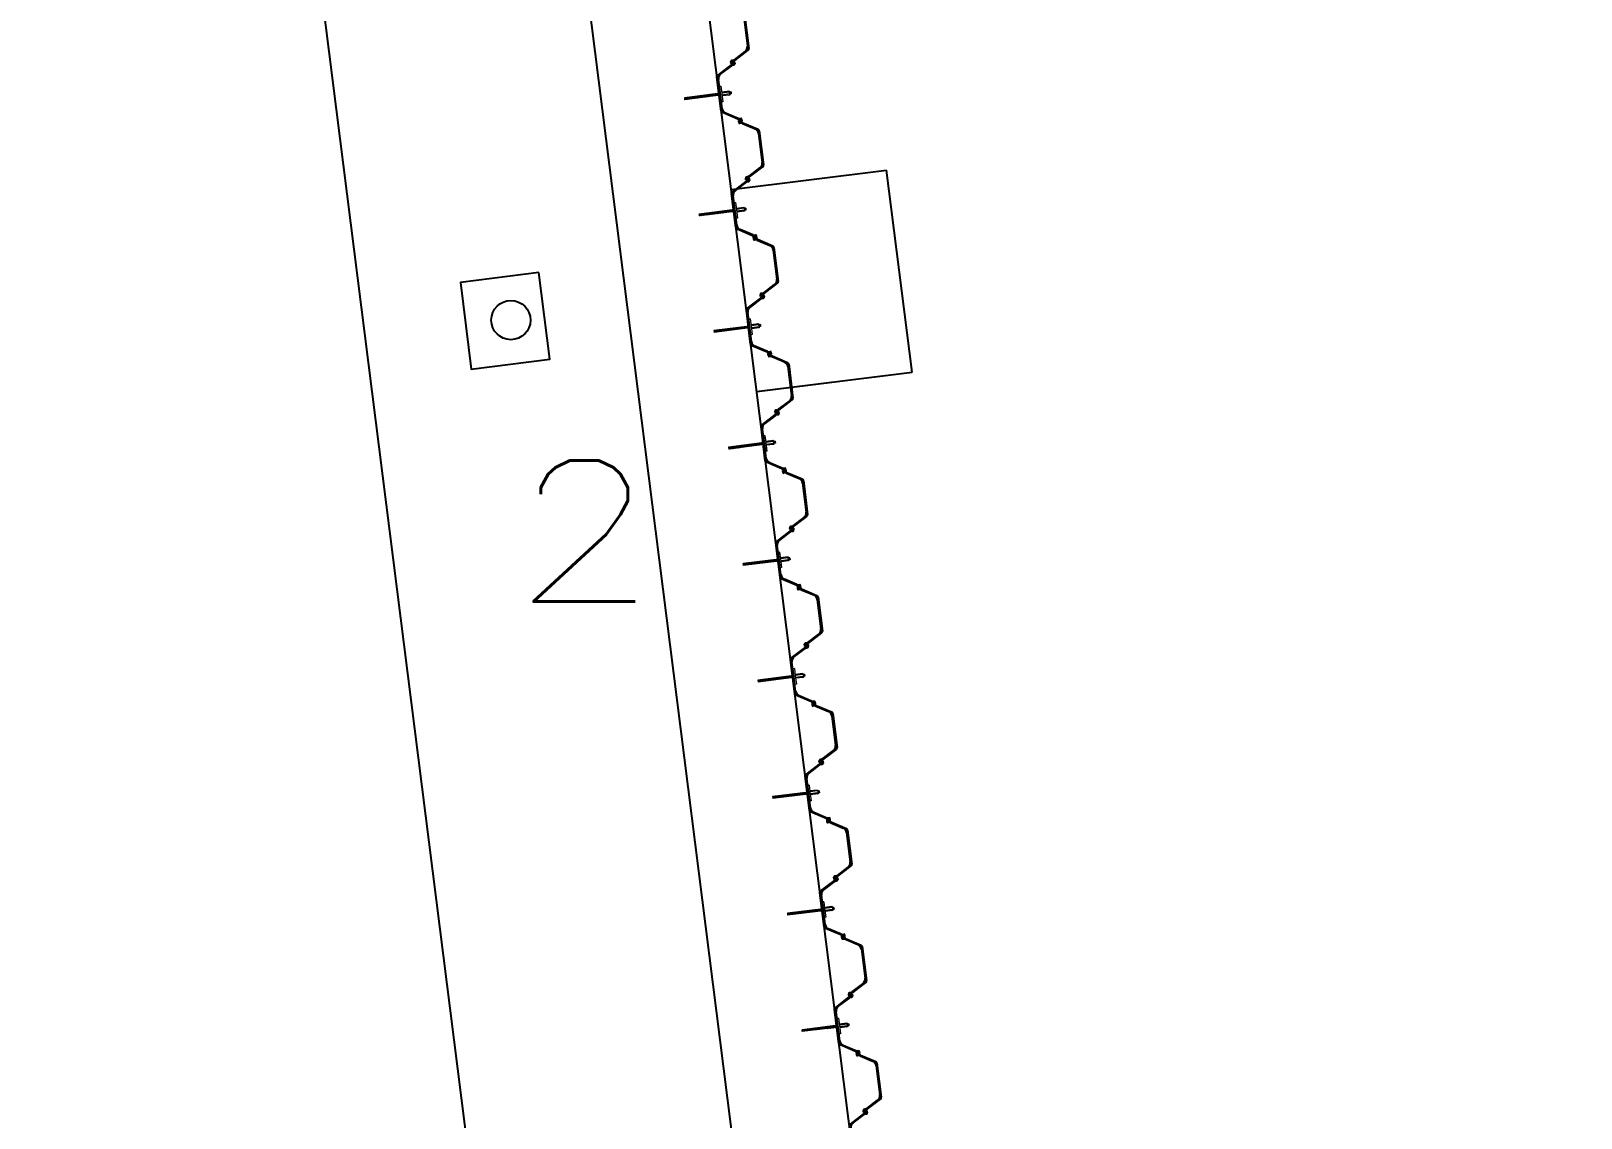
# Model space of a CAD drawing. Header units: inches. Extents: x 2621776591 to 2623670951, y 363331607 to 364354604.
# Drawn here: x 2622219495 to 2622239288, y 363592511 to 363606392 of the extents above; entities that cross this region are included whole.
import ezdxf

# ---------------------------------------------------------------- set-up
doc = ezdxf.new("R2010")
doc.units = ezdxf.units.IN
doc.header["$MEASUREMENT"] = 0
for name, pattern in [('ACAD_ISO10W100', [18, 12, -3, 0, -3]), ('BORDERX2', [3.5, 1, -0.5, 1, -0.5, 0, -0.5]), ('HIDDEN', [0.375, 0.25, -0.125])]:
    doc.linetypes.add(name, pattern=pattern)
for name, color, linetype in [('BOLLARD', 1, 'Continuous'), ('Bollard Nos.', 7, 'Continuous'), ('DIM', 8, 'Continuous'), ('FENDER', 1, 'Continuous'), ('PIER', 7, 'Continuous'), ('SHEETPILE', 9, 'Continuous'), ('TEXT2', 1, 'Continuous')]:
    doc.layers.add(name, color=color, linetype=linetype)
doc.layers.add('CRANE', color=7, linetype='Continuous', true_color=0x7f3f7f)
doc.styles.add('ROMANS', font='romans')
pattern_1 = [(345, (493164.883786, 2793723.2724025), (0.0024652514046, 0.009200443495403), [])]

# ---------------------------------------------------------------- blocks, each defined once
blk = doc.blocks.new('AU25D')
at = {"color": 7}
for p, q in [((776, 28), (884, 213)), ((906, 225), (1344, 225)), ((938, 210), (1312, 210)), ((1474, 28), (1366, 213)), ((-18, 10), (-18, 3)), ((-8, 10), (-8, 8)), ((7, -7), (-7, 6)), ((-6, 22), (18, 22)), ((-5, 12), (15, 12)), ((23, -18), (20, 8)), ((32, -14), (30, 12)), ((718, -14), (720, 12)), ((727, -18), (730, 8)), ((756, 22), (732, 22)), ((755, 12), (735, 12)), ((757, 7), (743, -6)), ((743, -7), (757, 6)), ((750, 10), (755, 10)), ((758, 10), (758, 8)), ((768, 10), (768, 3)), ((773, 18), (770, -8)), ((782, 14), (780, -12)), ((786, 24), (873, 174)), ((1464, 24), (1377, 174)), ((1468, 14), (1470, -12)), ((1477, 18), (1480, -8)), ((1493, 7), (1507, -6)), ((1500, 10), (1495, 10)), ((0, -10), (5, -10)), ((26, -28), (134, -213)), ((36, -24), (123, -174)), ((724, -28), (616, -213)), ((714, -24), (627, -174)), ((732, -10), (732, -3)), ((742, -10), (742, -8)), ((744, -22), (768, -22)), ((750, -10), (745, -10)), ((745, -12), (765, -12)), ((1506, -22), (1482, -22)), ((1505, -12), (1485, -12)), ((1508, -10), (1508, -8)), ((1518, -10), (1518, -3)), ((594, -225), (156, -225)), ((562, -210), (188, -210))]:
    blk.add_line(p, q, dxfattribs=at)
at = {"color": 4, "linetype": 'ACAD_ISO10W100'}
for p, q in [((5, 0), (-5, 0)), ((0, 5), (0, -5)), ((755, 0), (745, 0)), ((750, 5), (750, -5)), ((750, 5), (750, -5)), ((750, -5), (750, 5)), ((1495, 0), (1505, 0)), ((1500, -5), (1500, 5))]:
    blk.add_line(p, q, dxfattribs=at)
at = {"color": 7}
for centre, radius, start, end in [((938, 135), 75, 90, 149.5537), ((906, 200), 25, 90, 149.5537), ((1312, 135), 75, 30.4463, 90), ((1344, 200), 25, 30.4463, 90), ((-6, 10), 12, 90, 180), ((-8, 3), 10, 180, 220.5383), ((-5, 10), 3, 90, 180), ((-5, 8), 3, 180, 228), ((15, 8), 5, 5.711, 90), ((18, 10), 12, 5.711, 90), ((732, 10), 12, 90, 174.289), ((735, 8), 5, 90, 174.289), ((742, -3), 10, 139.4617, 180), ((750, -10), 20, 90, 139.4617), ((755, 10), 3, 0, 90), ((755, 8), 2.13, 312, 90), ((756, 10), 12, 0, 90), ((755, 8), 3, 312, 0), ((758, 3), 10, 319.4617, 0), ((798, 16), 25, 149.5537, 174.289), ((807, 12), 25, 149.5537, 174.289), ((1443, 12), 25, 5.711, 30.4463), ((1452, 16), 25, 5.711, 30.4463), ((1495, 8), 2.13, 90, 228), ((1500, -10), 20, 40.5383, 90), ((1508, -3), 10, 0, 40.5383), ((0, 10), 20, 220.5383, 270), ((5, -8), 2.13, 270, 48), ((48, -16), 25, 185.711, 210.4463), ((57, -12), 25, 185.711, 210.4463), ((188, -135), 75, 210.4463, 270), ((562, -135), 75, 270, 329.5537), ((693, -12), 25, 329.5537, 354.289), ((702, -16), 25, 329.5537, 354.289), ((744, -10), 12, 180, 270), ((745, -8), 3, 132, 180), ((745, -10), 3, 180, 270), ((745, -8), 2.13, 132, 270), ((750, 10), 20, 270, 319.4617), ((765, -8), 5, 270, 354.289), ((768, -10), 12, 270, 354.289), ((1482, -10), 12, 185.711, 270), ((1485, -8), 5, 185.711, 270), ((1505, -10), 3, 270, 0), ((1506, -10), 12, 270, 0), ((1505, -8), 3, 0, 48), ((156, -200), 25, 210.4463, 270), ((594, -200), 25, 270, 329.5537)]:
    blk.add_arc(centre, radius, start, end, dxfattribs=at)
blk = doc.blocks.new('A$C571E2E11')
at = {"lineweight": 0}
h = blk.add_hatch(dxfattribs=at)
h.set_pattern_fill('ANSI31', color=9, scale=0.003, angle=300, style=0)
h.set_pattern_definition(pattern_1)
h.paths.add_polyline_path([(0.272, 0.386), (0.251, 0.399), (0, 0.014), (0.021, 0)])
h = blk.add_hatch(dxfattribs=at)
h.set_pattern_fill('ANSI31', color=9, scale=0.003, angle=300, style=0)
h.set_pattern_definition(pattern_1)
h.paths.add_polyline_path([(0.348, 0.503), (0.327, 0.517), (0.316, 0.5), (0.337, 0.486)])
at = {"color": 9, "lineweight": 0}
for points in [[(0.251, 0.399), (0, 0.014)], [(0.188, 0.464), (0.177, 0.447)], [(0.177, 0.447), (0.345, 0.338)], [(0.188, 0.464), (0.262, 0.416)], [(0.306, 0.507), (0.251, 0.423)], [(0.316, 0.5), (0.262, 0.416)], [(0.262, 0.416), (0.356, 0.355)], [(0.337, 0.486), (0.283, 0.402)], [(0.348, 0.479), (0.293, 0.396)], [(0.306, 0.507), (0.348, 0.479)], [(0.327, 0.517), (0.316, 0.5)], [(0.327, 0.517), (0.348, 0.503)], [(0.348, 0.503), (0.337, 0.486)], [(0.272, 0.386), (0.021, 0)], [(0.356, 0.355), (0.345, 0.338)], [(0, 0.014), (0.021, 0)]]:
    blk.add_lwpolyline(points, dxfattribs=at)
for centre, start, end in [((0.309, 0.488), 61.3563, 134.13), ((0.329, 0.475), 339.8269, 52.6006)]:
    blk.add_arc(centre, 0.0139, start, end, dxfattribs=at)
blk = doc.blocks.new('SHEETPILE')
at = {"color": 9, "xscale": 0.0009999999659256785, "yscale": 0.0009999999659256785, "zscale": 0.0009999999659256785, "rotation": 326.9660295775478}
for p in [(494.938, -321.566), (496.196, -322.383), (497.453, -323.201), (498.711, -324.019), (499.968, -324.837), (501.226, -325.654), (502.483, -326.472), (503.741, -327.29), (504.998, -328.107), (506.256, -328.925), (507.514, -329.743)]:
    blk.add_blockref('AU25D', p, dxfattribs=at)
at = {"color": 9, "lineweight": 30, "rotation": 359.9875883989228}
for p in [(496.137, -323.159, 0), (497.392, -323.975, 0), (498.649, -324.792, 0), (499.907, -325.61, 0), (501.164, -326.428, 0), (502.422, -327.245, 0), (503.679, -328.063, 0), (504.937, -328.881, 0), (506.194, -329.698, 0)]:
    blk.add_blockref('A$C571E2E11', p, dxfattribs=at)
blk = doc.blocks.new('A$C6b66f7a2')
at = {"layer": 'BOLLARD'}
blk.add_lwpolyline([(2622225980, 363603307), (2622224978, 363603181), (2622225117, 363602074), (2622226119, 363602201)], close=True, dxfattribs=at)
blk.add_circle((2622225623, 363602700), 250, dxfattribs=at)
at = {"layer": 'FENDER'}
for p, q in [((2622228436, 363604366), (2622230421, 363604616)), ((2622230746, 363602037), (2622230421, 363604616)), ((2622228762, 363601786), (2622230746, 363602037))]:
    blk.add_line(p, q, dxfattribs=at)
at = {"layer": 'Bollard Nos.', "style": 'ROMANS', "width": 1.2}
blk.add_text('2', height=1800, dxfattribs=at).set_placement((2622225636, 363599105))

msp = doc.modelspace()

# ---------------------------------------------------------------- linework, layer by layer
at = {"layer": 'CRANE', "color": 82, "linetype": 'BORDERX2', "true_color": 0x33cc00}
msp.add_circle((2622218250.9, 363612427.4, 0), 70000, dxfattribs=at)
at = {"layer": 'CRANE', "color": 82, "linetype": 'HIDDEN', "ltscale": 3, "true_color": 0x33cc00}
msp.add_arc((2622219242.8, 363605546.1, 0), 61666.4, 187.186938, 7.186938, dxfattribs=at)
at = {"layer": 'FENDER'}
for p, q in [((2622228436.3, 363604365.6), (2622230420.6, 363604616.1)), ((2622230746.2, 363602036.6), (2622230420.6, 363604616.1)), ((2622228761.9, 363601786.1), (2622230746.2, 363602036.6))]:
    msp.add_line(p, q, dxfattribs=at)
at = {"layer": 'PIER'}
for p, q in [((2622237748.7, 363530591), (2622154132, 364193027.6)), ((2622236260.4, 363530403.2), (2622152831.8, 364191349.6))]:
    msp.add_line(p, q, dxfattribs=at)
at = {"layer": 'TEXT2'}
msp.add_line((2622151194.8, 364176374.2), (2622226613.1, 363579913.6), dxfattribs=at)

# ---------------------------------------------------------------- block references
at = {"layer": 'DIM'}
msp.add_blockref('A$C6b66f7a2', (0, 0), dxfattribs=at)
at = {"layer": 'SHEETPILE', "color": 10, "linetype": 'Continuous', "xscale": 999.9999629246952, "yscale": 999.99999995941, "zscale": 999.9999999999998, "rotation": 310.2281254504237}
msp.add_blockref('SHEETPILE', (2622154132, 364193027.6, 0), dxfattribs=at)

doc.saveas('drawing.dxf')
